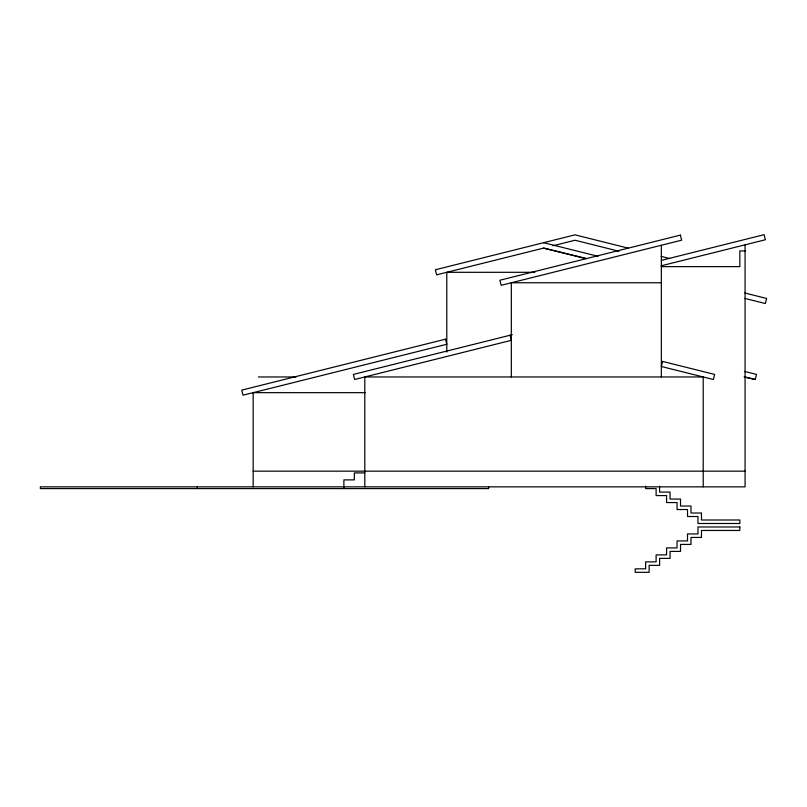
<?xml version="1.0" encoding="UTF-8"?>
<svg xmlns="http://www.w3.org/2000/svg" width="807" height="807" viewBox="0 0 807 807"><rect width="100%" height="100%" fill="white"/><g stroke="black" fill="none" stroke-linecap="round" stroke-linejoin="round"><path stroke-width="1.21" d="M744.266 377.01L755.231 379.502L756.492 374.418L744.397 371.402M586.437 258.502L543.605 248.092L436.637 274.834L435.366 269.76L574.998 234.847L628.421 248.213M553.017 245.742L574.998 240.244L618.959 251.239M661.811 260.247L764.108 234.676L765.379 239.75L661.205 265.796M512.284 334.693L353.375 374.418L354.646 379.502L511.325 340.332L510.054 335.248M745.073 250.927L739.837 250.927L739.837 266.633L661.347 266.633M534.799 272.302L446.785 272.302L446.785 352.044M661.347 282.763L511.325 282.763L511.325 376.96M258.391 376.96L296.078 376.96M365.147 392.656L253.166 392.656L253.166 486.853M253.166 471.157L745.073 471.157M364.804 472.902L354.334 472.902L354.334 479.883L343.873 479.883L343.873 488.598M661.205 256.404L669.709 258.533M543.595 242.705L598.088 256.323M744.811 293.002L766.65 298.459L765.379 303.543L744.76 298.388M543.605 248.092L585.953 258.684M744.336 376.778L755.231 379.502M745.073 244.824L745.073 486.853L40.35 486.853L40.35 488.598L488.649 488.598L488.649 486.853M703.21 486.853L703.21 376.96L364.804 376.96L364.804 486.853M661.347 245.257L661.347 376.96M659.601 486.278L659.601 492.088L670.062 492.088L670.062 499.069L680.533 499.069L680.533 506.039L690.994 506.039L690.994 513.02L701.465 513.02L701.465 520.001L739.837 520.001L739.837 523.491L697.974 523.491L697.974 516.51L687.514 516.51L687.514 509.53L677.043 509.53L677.043 502.559L666.582 502.559L666.582 495.579L656.111 495.579L656.111 488.598L645.64 488.598L645.64 486.278M197.342 486.853L197.342 488.598M662.618 361.415L661.347 366.499L713.358 379.502L714.629 374.418L662.618 361.415M680.382 235.109L499.906 280.231L501.177 285.305L681.653 240.183L680.382 235.109M445.514 339.172L241.737 390.124L243.008 395.198L446.785 344.256L445.514 339.172M739.837 526.971L697.974 526.971L697.974 533.952L687.514 533.952L687.514 540.932L677.043 540.932L677.043 547.913L666.582 547.913L666.582 554.883L656.111 554.883L656.111 561.864L645.64 561.864L645.64 568.844L635.18 568.844L635.18 572.324L649.131 572.324L649.131 565.354L659.601 565.354L659.601 558.373L670.062 558.373L670.062 551.393L680.533 551.393L680.533 544.422L690.994 544.422L690.994 537.442L701.465 537.442L701.465 530.461L739.837 530.461L739.837 526.971"/></g></svg>
